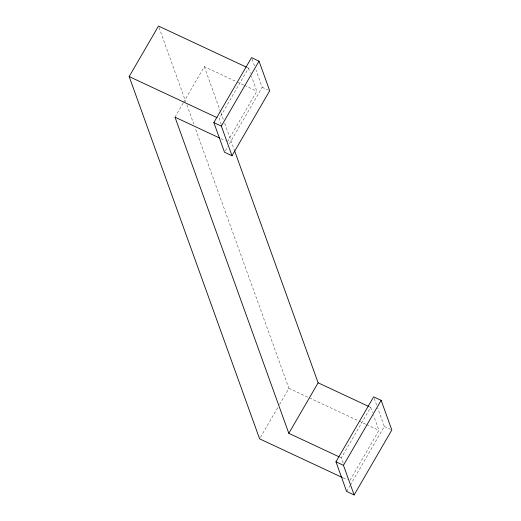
<?xml version="1.0" encoding="UTF-8"?>
<svg xmlns="http://www.w3.org/2000/svg" width="521" height="521" viewBox="0 0 521 521"><rect width="100%" height="100%" fill="white"/><g stroke="black" fill="none" stroke-linecap="round" stroke-linejoin="round"><path stroke-width="0.39" stroke-dasharray="2.6 1.95" d="M174.991 117.16L183.131 103.125M183.542 102.429L204.304 66.642L236.397 81.647M247.058 67.456L248.524 68.14L219.211 118.664L221.353 124.61M227.508 141.719L256.82 91.195L251.467 76.32M225.319 150.829L227.749 146.635M229.37 143.842L262.2 87.274L255.902 69.794M260.415 437.438L277.921 407.266M279.549 404.459L288.914 388.321L195.16 127.912M343.209 463.084L341.333 457.881L370.646 407.357L369.187 406.68M350.04 480.232L378.949 430.411L373.596 415.537M346.634 491.44L349.878 485.852M350.281 485.155L384.322 426.491L377.758 408.249M262.2 87.274L268.335 90.14M237.127 81.986L243.691 85.06M244.421 85.398L256.82 91.195M220.943 138.645L225.319 140.69M384.322 426.491L390.463 429.356M288.914 388.321L308.679 397.562M309.409 397.901L358.455 420.831M359.184 421.17L365.775 424.25M366.504 424.595L378.949 430.411M339.874 457.197L341.333 457.881M343.046 477.855L347.442 479.906M252.073 59.153L254.535 65.991M374.195 398.37L376.663 405.208M248.524 68.14L250.399 73.35M370.646 407.357L372.522 412.567M204.304 66.642L220.565 111.807M220.839 112.575L223.32 119.465M224.701 123.288L234.346 150.087M159.042 27.58L185.789 101.875M186.889 104.936L193.786 124.083"/><path stroke-width="0.78" d="M342.317 477.51L259.601 438.838L129.175 76.567L158.488 26.05L246.329 67.118M213.838 122.585L251.526 57.629L259.028 61.139L269.702 90.778L232.008 155.733L224.505 152.223L213.838 122.585L221.34 126.095L232.008 155.733M221.34 126.095L259.028 61.139M339.145 456.858L288.816 433.322L318.129 382.805L234.619 150.849M335.96 461.801L373.648 396.846L381.157 400.356L391.825 429.994L354.137 494.95L346.634 491.44L335.96 461.801L343.463 465.312L354.137 494.95M343.463 465.312L381.157 400.356M129.175 76.567L217.016 117.635M219.484 137.961L174.991 117.16L288.816 433.322M318.129 382.805L368.458 406.334"/></g></svg>
